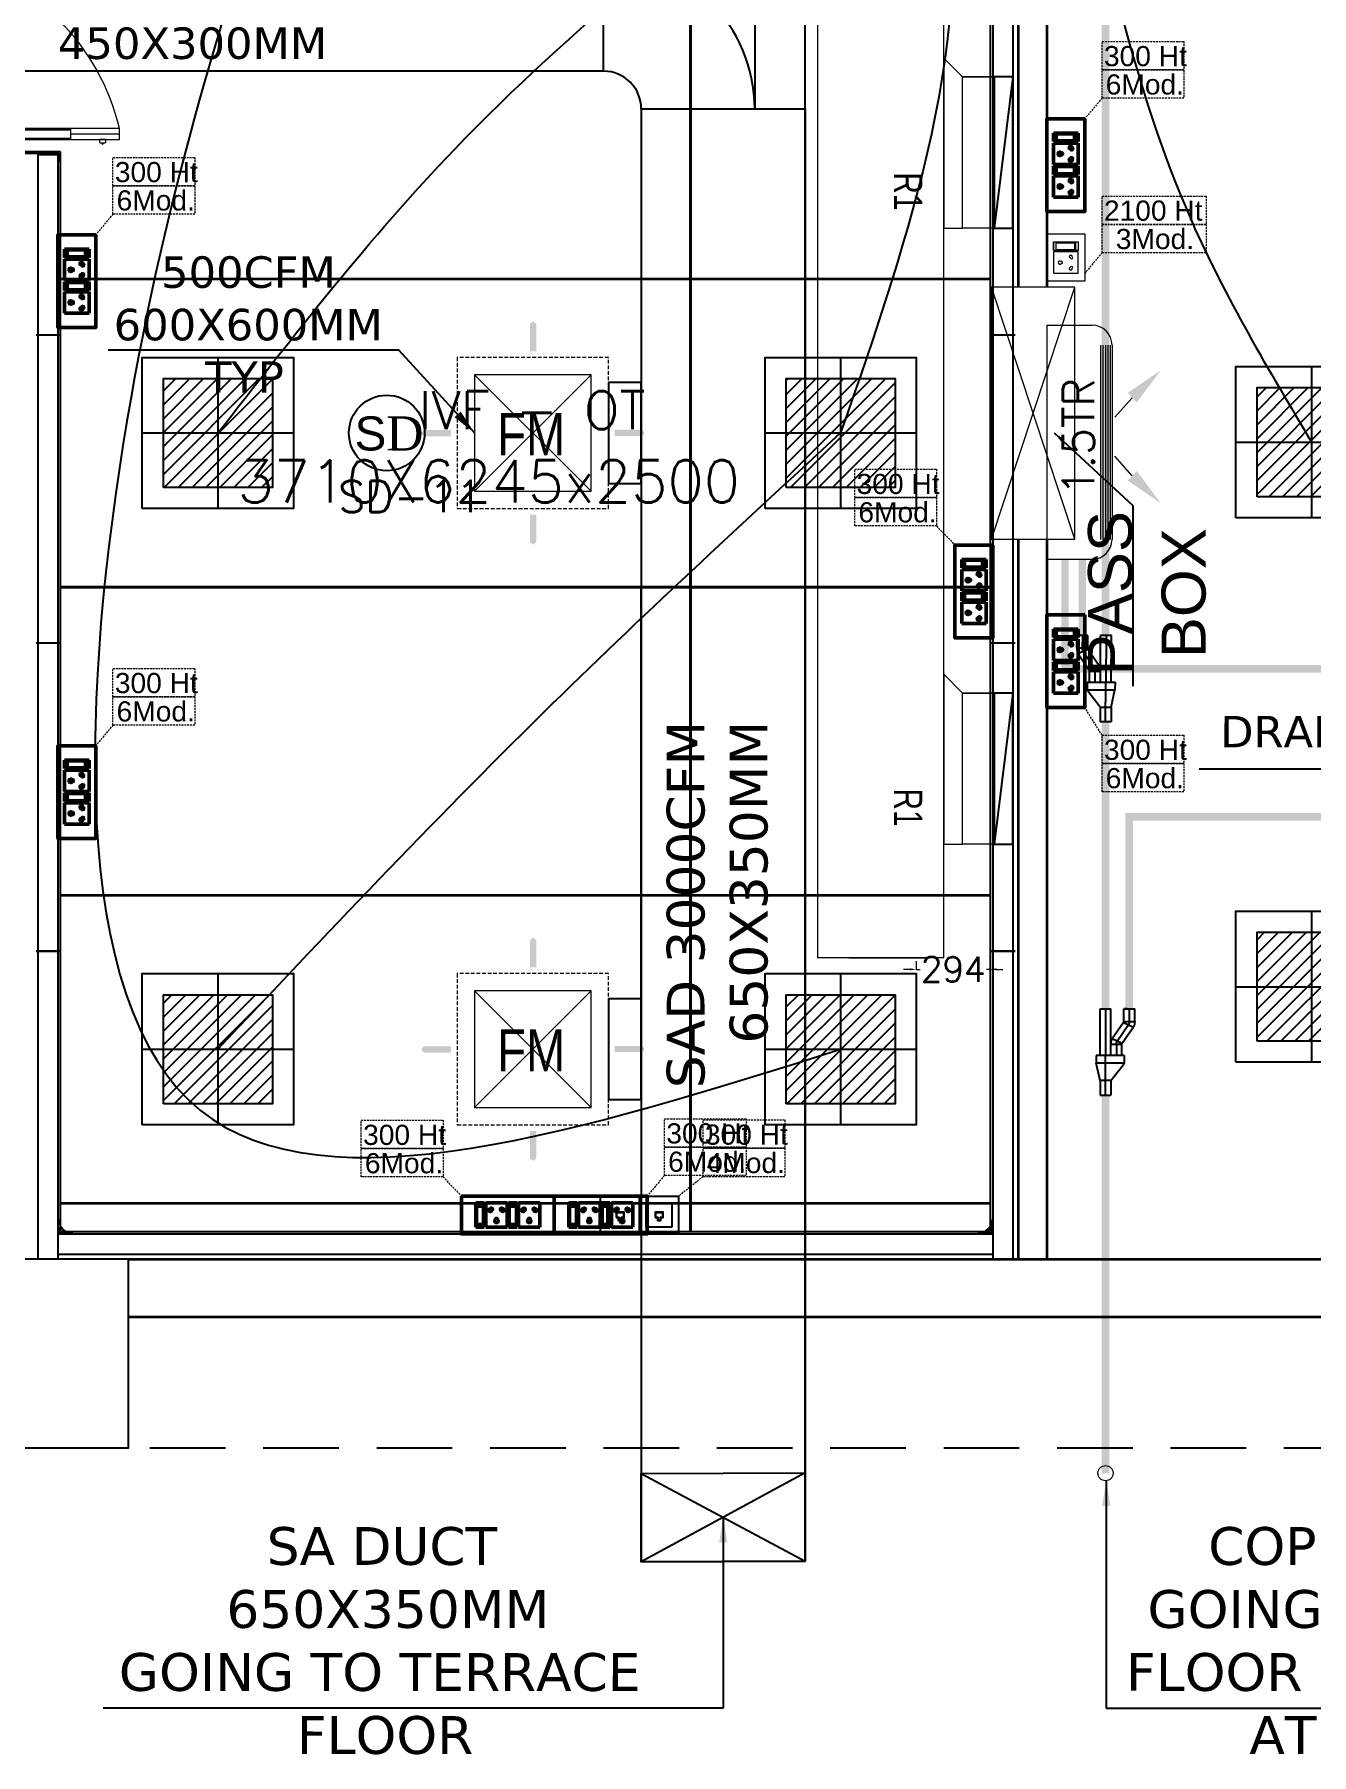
# Model space of a CAD drawing. Extents: x 3550807 to 4078732, y -628171 to -515859.
# Drawn here: x 3560170 to 3565239, y -540371 to -533543 of the extents above; entities that cross this region are included whole.
import ezdxf
from ezdxf.enums import TextEntityAlignment as Align

# ---------------------------------------------------------------- set-up
doc = ezdxf.new("R2010")
doc.units = 0
doc.header["$LTSCALE"] = 6
doc.header["$MEASUREMENT"] = 0
for name, pattern in [('1', [0]), ('CONTINU', [0]), ('DASHED', [0.75, 0.5, -0.25]), ('DASHED2', [0.375, 0.25, -0.125]), ('HIDDEN', [0.375, 0.25, -0.125])]:
    doc.linetypes.add(name, pattern=pattern)
doc.layers.get('0').update_dxf_attribs({"linetype": 'CONTINUOUS'})
doc.layers.get('Defpoints').update_dxf_attribs({"linetype": 'CONTINUOUS'})
for name, color, linetype, lineweight in [('0 Room description', 6, 'CONTINUOUS', 5), ('0 Room Dimensions', 7, 'CONTINUOUS', 0), ('1Y-JOINT', 1, 'CONTINUOUS', 25), ('Ahlada 50mm Ceiling Panels', 191, 'CONTINUOUS', 0), ('Ahlada Coving', 3, 'CONTINUOUS', 0), ('C-Section', 3, 'CONTINUOUS', 9), ('Double Leaf Door', 4, 'CONTINUOUS', 18), ('ELE. 2N0S OF 6-16 UPS SOCKETS', 191, 'CONTINUOUS', 15), ('FA-BELOW SMOKE DERECTOR', 1, 'CONTINUOUS', 25), ('M-VRF- CKT', 5, 'CONTINUOUS', 30), ('MEP_HVAC_RA_DUCT', 1, 'CONTINUOUS', 9), ('MEP_HVAC_RA_RAISERS', 3, 'CONTINUOUS', 0), ('MEP_HVAC_VRF_COPPER_PIPE', 6, 'CONTINUOUS', 9), ('Partition-80WP', 7, 'CONTINUOUS', 5), ('Supply Diffusers', 3, 'CONTINUOUS', 0), ('vrf', 6, 'CONTINUOUS', 30), ('WALL', 10, 'CONTINUOUS', 35), ('WIN', 151, 'CONTINUOUS', 9)]:
    doc.layers.add(name, color=color, linetype=linetype, lineweight=lineweight)
for name, color, linetype in [('80 mm Wall', 5, 'CONTINUOUS'), ('AC CKT-8', 110, 'CONTINUOUS'), ('AC-AHU', 7, 'CONTINUOUS'), ('Chajja', 7, 'CONTINUOUS'), ('COL', 5, 'CONTINUOUS'), ('DIM', 7, 'CONTINUOUS'), ('ELE.LAN POINT', 3, 'CONTINUOUS'), ('FA-FIRE TEXT', 7, 'CONTINUOUS'), ('HTL-COPPER PIPE', 6, 'CONTINUOUS'), ('HVAC_HI-WALL_1.5TR', 5, 'CONTINUOUS'), ('L -  ANGLE', 3, 'CONTINUOUS'), ('MEP_HVAC_DRAIN_PIPE', 7, 'CONTINUOUS'), ('MEP_HVAC_SUPPLY_AIR_DUCT', 3, 'CONTINUOUS'), ('MEP_HVAC_SUPPLY_DIFFUSER', 5, 'CONTINUOUS'), ('MEP_HVAC_TEXT', 7, 'CONTINUOUS'), ('TEXT', 5, 'CONTINUOUS')]:
    doc.layers.add(name, color=color, linetype=linetype)
doc.layers.add('CFT_LOOPING', color=7, linetype='1', lineweight=0, true_color=0xd6d600)
for name, color, linetype, true_color in [('ELE-42W EMERGENCY DOWN LIGHT', 7, 'CONTINUOUS', 0x608ec6), ('ELE-6A AC SOCKET', 7, 'CONTINUOUS', 0x00ceb6), ('ELE-LIGHTING WIRING', 7, 'CONTINUOUS', 0x63d7b6)]:
    doc.layers.add(name, color=color, linetype=linetype, true_color=true_color)
doc.styles.add('ARIAL', font='arial.ttf')
doc.styles.add('ARIEL', font='sanss___.ttf', dxfattribs={"width": 0.75})
doc.styles.add('PDF Times New Roman', font='times.ttf')
doc.styles.add('ROMAN', font='arial.ttf', dxfattribs={"width": 0.8})
doc.styles.add('ROMANS', font='romans.shx')
doc.styles.add('SIMPLEX', font='SIMPLEX')
doc.styles.get("Standard").update_dxf_attribs({"font": 'SIMPLEX'})
doc.styles.add('VERDANA', font='verdana.ttf')
doc.dimstyles.new('AEPL1', dxfattribs={"dimtxt": 100, "dimasz": 25, "dimexe": 1.25, "dimexo": 50, "dimtad": 0, "dimdec": 0, "dimtxsty": 'ROMANS', "dimcen": 2.5, "dimclrd": 250, "dimclre": 250, "dimadec": 0, "dimazin": 0, "dimtfac": 1, "dimtdec": 0, "dimtmove": 0, "dimatfit": 3, "dimfxl": 0, "dimlwd": 0, "dimlwe": 0, "dimarcsym": 0})
doc.dimstyles.new('TEXT', dxfattribs={"dimscale": 0, "dimtxt": 500, "dimasz": 100, "dimexe": 75, "dimexo": 100, "dimgap": 50, "dimtad": 0, "dimdec": 0, "dimzin": 0, "dimdsep": 46, "dimtxsty": 'ARIAL', "dimblk": 'OBLIQUE', "dimcen": 0.09, "dimdle": 100, "dimclrd": 256, "dimclre": 256, "dimclrt": 6, "dimadec": 0, "dimazin": 0, "dimtfac": 1, "dimtdec": 0, "dimtofl": 0, "dimtmove": 2, "dimatfit": 3, "dimfxl": 0, "dimfrac": 2, "dimtolj": 1, "dimtzin": 0, "dimarcsym": 0})

# ---------------------------------------------------------------- blocks, each defined once
blk = doc.blocks.new('_Oblique')
at = {"color": 0, "linetype": 'ByBlock', "lineweight": -2}
blk.add_line((-0.5, -0.5), (0.5, 0.5), dxfattribs=at)
blk = doc.blocks.new('1500x80')
at = {"layer": 'Double Leaf Door'}
for points in [[(99336.2, -25417.9), (99341.1, -25417.9), (99341.1, -25121.4), (99336.2, -25121.4)], [(99379.8, -25121.4), (99374.8, -25121.4), (99374.8, -25417.9), (99379.8, -25417.9)], [(100704.2, -25121.4), (100709.2, -25121.4), (100709.2, -25417.9), (100704.2, -25417.9)], [(100747.8, -25417.9), (100742.9, -25417.9), (100742.9, -25121.4), (100747.8, -25121.4)]]:
    blk.add_hatch(color=6, dxfattribs=at).paths.add_polyline_path(points)
at = {"layer": 'Double Leaf Door', "color": 8}
for p, q in [((99321.8, -24985.1), (99321.8, -25003.1)), ((99336.2, -24983.1), (99323.7, -24983.1)), ((99336.2, -25581.8), (99336.2, -24927.6)), ((99336.2, -24927.6), (99379.8, -24927.6)), ((99336.2, -24983.1), (99336.2, -25005)), ((99358, -25121.4), (99358, -24927.6)), ((99379.8, -24927.6), (99379.8, -25581.8)), ((100747.8, -24927.6), (100704.2, -24927.6)), ((100704.2, -24927.6), (100704.2, -25581.8)), ((100726, -25121.4), (100726, -24927.6)), ((100747.8, -25581.8), (100747.8, -24927.6)), ((100747.8, -24983.1), (100760.3, -24983.1)), ((100747.8, -24983.1), (100747.8, -25005)), ((100762.2, -24985.1), (100762.2, -25003.1)), ((99323.7, -25005), (99336.2, -25005)), ((100760.3, -25005), (100747.8, -25005)), ((99358, -25581.8), (99358, -25417.9)), ((100726, -25581.8), (100726, -25417.9)), ((99292, -25581.8), (99292, -25661.8)), ((99332.2, -25581.8), (99292, -25581.8)), ((99294, -25583.8), (99294, -25659.8)), ((99330.2, -25583.8), (99294, -25583.8)), ((99330.2, -25658.9), (99330.2, -25583.8)), ((99332.2, -25656.9), (99332.2, -25581.8)), ((99379.8, -25581.8), (99336.2, -25581.8)), ((100704.2, -25581.8), (100747.8, -25581.8)), ((100751.8, -25656.9), (100751.8, -25581.8)), ((100751.8, -25581.8), (100792, -25581.8)), ((100753.8, -25658.9), (100753.8, -25583.8)), ((100753.8, -25583.8), (100790, -25583.8)), ((100790, -25583.8), (100790, -25659.8)), ((100792, -25581.8), (100792, -25661.8)), ((99292, -25661.8), (99332.2, -25661.8)), ((99294, -25659.8), (99332.2, -25659.8)), ((99342.1, -25658.9), (99330.2, -25658.9)), ((99344.1, -25656.9), (99332.2, -25656.9)), ((99332.2, -25659.8), (99342.1, -25659.8)), ((99332.2, -25661.8), (99344.1, -25661.8)), ((99342.1, -25659.8), (99342.1, -25658.9)), ((99344.1, -25661.8), (99344.1, -25656.9)), ((100739.9, -25661.8), (100739.9, -25656.9)), ((100739.9, -25656.9), (100751.8, -25656.9)), ((100751.8, -25661.8), (100739.9, -25661.8)), ((100741.9, -25659.8), (100741.9, -25658.9)), ((100741.9, -25658.9), (100753.8, -25658.9)), ((100751.8, -25659.8), (100741.9, -25659.8)), ((100790, -25659.8), (100751.8, -25659.8)), ((100792, -25661.8), (100751.8, -25661.8))]:
    blk.add_line(p, q, dxfattribs=at)
at = {"layer": 'Double Leaf Door', "color": 6}
for p, q in [((99379.8, -25121.4), (99336.2, -25121.4)), ((99336.2, -25121.4), (99336.2, -25417.9)), ((99341.1, -25417.9), (99341.1, -25121.4)), ((99374.8, -25417.9), (99374.8, -25121.4)), ((99379.8, -25417.9), (99379.8, -25121.4)), ((100704.2, -25417.9), (100704.2, -25121.4)), ((100704.2, -25121.4), (100747.8, -25121.4)), ((100709.2, -25417.9), (100709.2, -25121.4)), ((100742.9, -25417.9), (100742.9, -25121.4)), ((100747.8, -25121.4), (100747.8, -25417.9)), ((99336.2, -25417.9), (99379.8, -25417.9)), ((100747.8, -25417.9), (100704.2, -25417.9))]:
    blk.add_line(p, q, dxfattribs=at)
at = {"layer": 'Double Leaf Door', "color": 6, "ltscale": 100}
for p, q in [((99374.8, -25121.4), (99374.8, -25417.9)), ((100709.2, -25121.4), (100709.2, -25417.9))]:
    blk.add_line(p, q, dxfattribs=at)
at = {"layer": 'Double Leaf Door', "color": 6}
for points in [[(99336.2, -25121.4), (99336.2, -25417.9), (99341.1, -25417.9), (99341.1, -25121.4), (99336.2, -25121.4)], [(99379.8, -25121.4), (99379.8, -25417.9), (99374.8, -25417.9), (99374.8, -25121.4), (99379.8, -25121.4)], [(100704.2, -25121.4), (100704.2, -25417.9), (100709.2, -25417.9), (100709.2, -25121.4), (100704.2, -25121.4)], [(100747.8, -25121.4), (100747.8, -25417.9), (100742.9, -25417.9), (100742.9, -25121.4), (100747.8, -25121.4)]]:
    blk.add_lwpolyline(points, dxfattribs=at)
at = {"layer": 'Double Leaf Door', "ltscale": 5000}
for points in [[(99336.2, -25121.4), (99336.2, -25417.9), (99341.1, -25417.9), (99341.1, -25121.4), (99336.2, -25121.4)], [(100747.8, -25121.4), (100747.8, -25417.9), (100742.9, -25417.9), (100742.9, -25121.4), (100747.8, -25121.4)]]:
    blk.add_lwpolyline(points, dxfattribs=at)
at = {"layer": 'Double Leaf Door', "color": 8}
for centre, radius, start, end in [((99321.8, -24994.1), 3.72, 90, 270), ((99323.7, -24985.1), 1.98, 90, 180), ((99175.8, -25796.3), 892.3, 13.90597, 76.78637), ((100908.2, -25796.3), 892.3, 103.21363, 166.09403), ((100760.3, -24985.1), 1.98, 0, 90), ((100762.2, -24994.1), 3.72, 270, 90), ((99323.7, -25003.1), 1.98, 180, 270), ((100760.3, -25003.1), 1.98, 270, 0)]:
    blk.add_arc(centre, radius, start, end, dxfattribs=at)
blk = doc.blocks.new('A010004 Mezz.F. Layout Plan$0$b & c')
at = {"layer": 'Ahlada Coving', "color": 3}
for p, q in [((-4.1, 40.9), (-5.7, 42.5)), ((-2.7, 7.8), (-3.7, 7.8)), ((-3.7, 7.8), (-2.7, 6)), ((4.9, 15.3), (-2.7, 7.8)), ((-2.7, 6), (5.7, 14.4)), ((8.7, 11.4), (0.3, 3)), ((0.3, 3), (2.1, 2)), ((2.1, 3), (9.7, 10.6)), ((2.1, 2), (2.1, 3)), ((36.9, 0), (35.3, 1.6))]:
    blk.add_line(p, q, dxfattribs=at)
blk.add_lwpolyline([(-5.7, 30.7), (-5.7, 5.7), (0, 0), (25, 0), (22.8, 1.5), (13.2, 1.5), (3.6, 4.5), (3.6, 1.5), (0.6, 1.5), (-4.2, 6.3), (-4.2, 9.3), (-1.2, 9.3), (-4.2, 18.9), (-4.2, 28.4), (-5.7, 30.7)], dxfattribs=at)
for radius, start, end in [(44, 181.9548, 220.5976), (42.5, 184.1661, 265.906), (44, 222.2286, 227.7746), (44, 229.4056, 268.1119)]:
    blk.add_arc((38.3, 44), radius, start, end, dxfattribs=at)
blk = doc.blocks.new('C SECTION')
at = {"layer": 'C-Section'}
for p, q in [((3564373.2, -608564.1), (3564778.2, -608564.1)), ((3564373.2, -608564.1), (3564373.2, -608595.1)), ((3564373.2, -608595.1), (3564374.2, -608595.1)), ((3564374.2, -608565.1), (3564777.2, -608565.1)), ((3564374.2, -608565.1), (3564374.2, -608595.1)), ((3564777.2, -608565.1), (3564777.2, -608595.1)), ((3564777.2, -608595.1), (3564778.2, -608595.1)), ((3564778.2, -608564.1), (3564778.2, -608595.1))]:
    blk.add_line(p, q, dxfattribs=at)
blk = doc.blocks.new('54W EME')
at = {"layer": 'ELE-42W EMERGENCY DOWN LIGHT'}
h = blk.add_hatch(dxfattribs=at)
h.set_pattern_fill('ANSI31', color=8, scale=312.5, style=0)
h.paths.add_polyline_path([(-216.4, -216.4), (-216.4, 216.4), (216.4, 216.4), (216.4, -216.4)])
for p, q in [((0, 300), (0, -300)), ((-300, 0), (300, 0))]:
    blk.add_line(p, q, dxfattribs=at)
for points in [[(-300, -300), (-300, 300), (300, 300), (300, -300)], [(-216.4, -216.4), (-216.4, 216.4), (216.4, 216.4), (216.4, -216.4)]]:
    blk.add_lwpolyline(points, close=True, dxfattribs=at)
blk = doc.blocks.new('6MODULE-UPS')
at = {"layer": 'ELE. 2N0S OF 6-16 UPS SOCKETS', "color": 223, "lineweight": 50}
for p, q in [((-5.7, 91.9), (-5.7, 19.7)), ((-5.7, 91.9), (-5.7, 19.7)), ((19.4, 91.9), (-5.7, 91.9)), ((-5.7, 91.9), (19.4, 91.9)), ((-3.6, 84), (-3.6, 27.6)), ((17.3, 84), (-3.6, 84)), ((17.3, 27.6), (17.3, 84)), ((19.4, 19.7), (19.4, 91.9)), ((23.6, 91.9), (86.9, 91.9)), ((23.6, 19.7), (23.6, 91.9)), ((86.9, 91.9), (86.9, 19.7)), ((91.1, 91.9), (91.1, 19.7)), ((91.1, 91.9), (91.1, 19.7)), ((116.2, 91.9), (91.1, 91.9)), ((91.1, 91.9), (116.2, 91.9)), ((93.2, 84), (93.2, 27.6)), ((114.1, 84), (93.2, 84)), ((114.1, 27.6), (114.1, 84)), ((116.2, 19.7), (116.2, 91.9)), ((120.4, 19.7), (120.4, 91.9)), ((120.4, 91.9), (183.6, 91.9)), ((183.6, 91.9), (183.6, 19.7)), ((-5.7, 19.7), (19.4, 19.7)), ((-3.6, 30.1), (17.3, 30.1)), ((-3.6, 27.6), (17.3, 27.6)), ((86.9, 19.7), (23.6, 19.7)), ((91.1, 19.7), (116.2, 19.7)), ((93.2, 30.1), (114.1, 30.1)), ((93.2, 27.6), (114.1, 27.6)), ((183.6, 19.7), (120.4, 19.7))]:
    blk.add_line(p, q, dxfattribs=at)
blk.add_lwpolyline([(-48.1, 0), (226, 0), (226, 111.6), (-48.1, 111.6)], close=True, dxfattribs=at)
for centre, radius, start, end in [((55.3, 73.6), 4.92, 307.1584, 232.8416), ((55.3, 68.7), 3.14, 161.4031, 18.5969), ((152, 73.6), 4.92, 307.1584, 232.8416), ((152, 68.7), 3.14, 161.4031, 18.5969), ((37.2, 41.7), 4.24, 5.2689, 272.51), ((40.6, 38.8), 3.42, 202.6838, 75.0951), ((69.9, 38.8), 3.42, 104.9049, 337.3162), ((73.3, 41.7), 4.24, 267.49, 174.7311), ((134, 41.7), 4.24, 5.2689, 272.51), ((137.3, 38.8), 3.42, 202.6838, 75.0951), ((166.7, 38.8), 3.42, 104.9049, 337.3162), ((170, 41.7), 4.24, 267.49, 174.7311)]:
    blk.add_arc(centre, radius, start, end, dxfattribs=at)
blk = doc.blocks.new('EQ2WE')
at = {"layer": 'ELE-6A AC SOCKET', "lineweight": 0}
for p, q in [((-98.7, 169.5), (-215.4, 169.5)), ((-215.4, 169.5), (-215.4, 36.3)), ((-98.7, 36.3), (-98.7, 169.5)), ((-91, 36.3), (-91, 169.5)), ((-91, 169.5), (-44.6, 169.5)), ((-44.6, 169.5), (-91, 169.5)), ((-87.1, 50.8), (-87.1, 155)), ((-87.1, 155), (-48.5, 155)), ((-48.5, 155), (-48.5, 50.8)), ((-44.6, 169.5), (-44.6, 36.3)), ((-44.6, 169.5), (-44.6, 36.3)), ((-215.4, 36.3), (-98.7, 36.3)), ((-44.6, 36.3), (-91, 36.3)), ((-48.5, 55.5), (-87.1, 55.5)), ((-48.5, 50.8), (-87.1, 50.8))]:
    blk.add_line(p, q, dxfattribs=at)
blk.add_lwpolyline([(0, 0), (-257.3, 0), (-257.3, 205.9), (0, 205.9)], close=True, dxfattribs=at)
for centre, radius, start, end in [((-157.1, 135.8), 9.08, 307.15837, 232.84163), ((-157.1, 126.7), 5.79, 161.40312, 18.59688), ((-190.3, 76.9), 7.83, 5.26891, 272.51003), ((-184.2, 71.6), 6.31, 202.68381, 75.09514), ((-130, 71.6), 6.31, 104.90486, 337.31619), ((-123.8, 76.9), 7.83, 267.48997, 174.73109)]:
    blk.add_arc(centre, radius, start, end, dxfattribs=at)
blk = doc.blocks.new('Voice')
at = {"layer": 'ELE.LAN POINT', "color": 6}
for points in [[(0, -31.8), (127.9, -31.8), (127.9, 92), (0, 92)], [(21.9, -10), (106, -10), (106, 70.1), (21.9, 70.1)], [(77.3, 21.4), (69.7, 21.4), (69.7, 11.7), (58.1, 11.7), (58.1, 21.4), (50.6, 21.4), (50.6, 38.7), (77.3, 38.7)], [(75.9, 22.8), (68.4, 22.8), (68.4, 13), (59.5, 13), (59.5, 22.8), (52, 22.8), (52, 37.4), (75.9, 37.4)]]:
    blk.add_lwpolyline(points, close=True, dxfattribs=at)
blk = doc.blocks.new('SMOKE DETECTOR')
at = {"layer": 'FA-BELOW SMOKE DERECTOR', "color": 7}
blk.add_circle((931028.7, -118293.9), 166, dxfattribs=at)
at = {"layer": 'FA-BELOW SMOKE DERECTOR', "insert": (930887.1, -118373), "char_height": 150, "attachment_point": 7, "style": 'PDF Times New Roman'}
blk.add_mtext('{\\fArial|b0|i0|c0|p34;S}D', dxfattribs=at)
blk = doc.blocks.new('FM3')
at = {"layer": 'Supply Diffusers'}
for p, q in [((234.6, -234.9), (-235.4, 235.1)), ((-235.4, -234.9), (234.6, 235.1))]:
    blk.add_line(p, q, dxfattribs=at)
at = {"layer": 'Supply Diffusers', "color": 7}
for points in [[(0.6, 451.1, 0, 150, 0), (0.6, 390.6, 25, 25, 0), (0.6, 330.1, 25, 25, 0)], [(-451.4, -0.9, 0, 150, 0), (-390.9, -0.9, 25, 25, 0), (-330.4, -0.9, 25, 25, 0)], [(450.6, 1.1, 0, 150, 0), (390.1, 1.1, 25, 25, 0), (329.6, 1.1, 25, 25, 0)], [(0.6, -450.9, 0, 150, 0), (0.6, -390.4, 25, 25, 0), (0.6, -329.9, 25, 25, 0)]]:
    blk.add_lwpolyline(points, format="xyseb", dxfattribs=at)
at = {"layer": 'Supply Diffusers', "linetype": 'DASHED', "ltscale": 5}
blk.add_lwpolyline([(-305.4, -304.9), (304.6, -304.9), (304.6, 305.1), (-305.4, 305.1)], close=True, dxfattribs=at)
at = {"layer": 'Supply Diffusers'}
blk.add_lwpolyline([(-235.4, -234.9), (234.6, -234.9), (234.6, 235.1), (-235.4, 235.1)], close=True, dxfattribs=at)
at = {"layer": 'Supply Diffusers', "style": 'ROMAN', "width": 0.8}
blk.add_text('FM', height=170, dxfattribs=at).set_placement((-144.4, -89.7))
blk = doc.blocks.new('SA DIFFUSER 600X600MM')
at = {"layer": 'Supply Diffusers', "color": 1, "xscale": 0.9836065573758823, "yscale": 0.9836065573758823, "zscale": 0.9836065573758823}
blk.add_blockref('FM3', (1302829.9, -127949.5, 14384.8), dxfattribs=at)
blk = doc.blocks.new('RAISER 400X400MM')
at = {"layer": 'MEP_HVAC_RA_RAISERS', "lineweight": 25}
blk.add_line((2003785.4, 80176.6), (2004185.4, 80126.6), dxfattribs=at)
blk.add_lwpolyline([(2004185.4, 80176.6), (2003785.4, 80176.6), (2003785.4, 80126.6), (2004185.4, 80126.6)], close=True, dxfattribs=at)
blk.add_lwpolyline([(2003985.4, 80105.8, 0, 44.3, 0), (2003985.4, 80054.1, 0, 0, 0), (2003985.4, 79969.7, 0, 0, 0), (2004052.1, 79969.7, 0, 0, 0), (2003868.7, 79926.8, 0, 0, 0), (2003970.3, 79926.8, 0, 0, 0), (2003970.3, 79863.1, 0, 0, 0)], format="xyseb", dxfattribs=at)
at = {"layer": 'MEP_HVAC_RA_RAISERS', "lineweight": 25, "insert": (2004037.9, 79936.9), "char_height": 75, "width": 116.101, "attachment_point": 1, "style": 'ARIEL'}
blk.add_mtext('R1', dxfattribs=at)
blk = doc.blocks.new('*D167')
at = {"layer": 'Defpoints', "color": 0, "linetype": 'ByBlock', "transparency": 16777216}
for p in [(3563669.8, -537270.8), (3563963.6, -537253.9), (3563963.6, -537270.8)]:
    blk.add_point(p, dxfattribs=at)
at = {"layer": 'L -  ANGLE', "color": 250, "linetype": 'ByBlock', "lineweight": 0, "transparency": 16777216}
for p, q in [((3563669.8, -537220.8), (3563669.8, -537252.6)), ((3563963.6, -537220.8), (3563963.6, -537252.6)), ((3563644.8, -537253.9), (3563619.8, -537253.9)), ((3563669.8, -537253.9), (3563685.1, -537253.9)), ((3563963.6, -537253.9), (3563948.3, -537253.9)), ((3563988.6, -537253.9), (3564013.6, -537253.9))]:
    blk.add_line(p, q, dxfattribs=at)
at = {"layer": 'L -  ANGLE', "color": 250, "linetype": 'ByBlock', "transparency": 16777216}
for points in [[(3563644.8, -537258), (3563644.8, -537249.7), (3563669.8, -537253.9)], [(3563988.6, -537249.7), (3563988.6, -537258), (3563963.6, -537253.9)]]:
    blk.add_solid(points, dxfattribs=at)
at = {"layer": 'L -  ANGLE', "color": 0, "linetype": 'ByBlock', "transparency": 16777216, "insert": (3563816.7, -537253.9), "char_height": 100, "attachment_point": 5, "style": 'ROMANS'}
blk.add_mtext('294', dxfattribs=at)
blk = doc.blocks.new('HI WALL SPLIT AC UNIT 1.5TR')
at = {"layer": 'HVAC_HI-WALL_1.5TR', "color": 7, "lineweight": 5}
for p, q in [((1295285.1, -129882.4), (1295362.7, -129951.6)), ((1295595, -129882.4), (1295517.4, -129951.6))]:
    blk.add_line(p, q, dxfattribs=at)
at = {"layer": 'HVAC_HI-WALL_1.5TR', "color": 5, "lineweight": 5}
for p, q in [((1295076, -129962.8), (1295847.5, -129962.8)), ((1294997.2, -130220.8), (1294997.2, -130041.6)), ((1295926.2, -130220.8), (1295926.2, -130041.6)), ((1294997.2, -130220.8), (1295926.2, -130220.8))]:
    blk.add_line(p, q, dxfattribs=at)
at = {"layer": 'HVAC_HI-WALL_1.5TR', "color": 8, "lineweight": 5}
for p, q in [((1295076, -129969.7), (1295847.5, -129969.7)), ((1295076, -129979), (1295847.5, -129979)), ((1295076, -129988.2), (1295847.5, -129988.2)), ((1295076, -129999.8), (1295847.5, -129999.8)), ((1295076, -130009), (1295847.5, -130009))]:
    blk.add_line(p, q, dxfattribs=at)
at = {"layer": 'HVAC_HI-WALL_1.5TR', "color": 5, "lineweight": 5}
for centre, start, end in [((1295076, -130041.6), 90, 180), ((1295847.5, -130041.6), 0, 90)]:
    blk.add_arc(centre, 78.8, start, end, dxfattribs=at)
at = {"layer": 'HVAC_HI-WALL_1.5TR', "color": 7, "lineweight": 5}
for points in [[(1295304, -129864.2), (1295266.2, -129900.6), (1295175.9, -129769)], [(1295576.1, -129864.2), (1295613.9, -129900.6), (1295704.2, -129769)]]:
    blk.add_solid(points, dxfattribs=at)
blk = doc.blocks.new('Y-JOINT')
at = {"layer": '1Y-JOINT', "extrusion": (7.0061e-12, -6.61628e-05, 1)}
for p, q in [((416463.1, -2757.4, 0), (416463.1, -2628.5, 0)), ((416463.1, -2628.5, 0), (416499.1, -2628.5, 0)), ((416499.1, -2757.4, 0), (416499.1, -2628.5, 0)), ((416579.1, -2646.1, 0), (416499.1, -2628.5, 0)), ((416463.1, -2646.1, 0), (416247.1, -2646.1, 0)), ((416247.1, -2646.1, 0), (416247.1, -2696.7, 0)), ((416247.1, -2671.4, 0), (416463.1, -2671.4, 0)), ((416463.1, -2696.7, 0), (416247.1, -2696.7, 0)), ((416310.3, -2755.2, 0), (416385.8, -2702.8, 0)), ((416408, -2748.2, 0), (416385.8, -2702.8, 0)), ((416411.9, -2747.3, 0), (416411.9, -2696.7, 0)), ((416463.1, -2696.7, 0), (416411.9, -2696.7, 0)), ((416579.1, -2696.7, 0), (416506, -2754.1, 0)), ((416306.4, -2756.1, 0), (416247.1, -2756.1, 0)), ((416247.1, -2771.6, 0), (416247.1, -2756.1, 0)), ((416247.1, -2756.1, 0), (416247.1, -2806.7, 0)), ((416247.1, -2781.4, 0), (416306.4, -2781.4, 0)), ((416306.4, -2756.1, 0), (416306.4, -2806.7, 0)), ((416310.3, -2755.2, 0), (416332.5, -2800.7, 0)), ((416321.4, -2777.9, 0), (416398.7, -2724.6, 0)), ((416332.5, -2800.7, 0), (416408, -2748.2, 0)), ((416411.9, -2722, 0), (416463.1, -2722, 0)), ((416463.1, -2747.3, 0), (416411.9, -2747.3, 0)), ((416463.1, -2757.4, 0), (416499.1, -2757.4, 0)), ((416306.4, -2806.7, 0), (416247.1, -2806.7, 0))]:
    blk.add_line(p, q, dxfattribs=at)
at = {"layer": '1Y-JOINT', "extrusion": (6.9964e-12, -6.61628e-05, 1)}
for p, q in [((416647.1, -2671.4, 0), (416463.1, -2671.4, 0)), ((416579.1, -2646.1, 0), (416647.1, -2646.1, 0)), ((416579.1, -2696.7, 0), (416647.1, -2696.7, 0)), ((416647.1, -2646.1, 0), (416647.1, -2696.7, 0))]:
    blk.add_line(p, q, dxfattribs=at)
at = {"layer": '1Y-JOINT'}
blk.add_line((416579.1, -2696.7, 0), (416579.1, -2646.1, 0), dxfattribs=at)
at = {"layer": '1Y-JOINT', "extrusion": (7.0061e-12, -6.61628e-05, 1)}
for centre, radius, start, end in [((416411.9, -2756.2, 0.2), 59.5, 90.00001, 116.0671), ((416306.4, -2747.3, 0.2), 8.85, 270.00001, 296.0671), ((416306.4, -2747.3, 0.2), 34.2, 270.00001, 296.0671), ((416411.9, -2756.2, 0.2), 34.2, 90.00001, 116.0671), ((416411.9, -2756.2, 0.2), 8.85, 90.00001, 116.0671), ((416499.1, -2748.6, 0.2), 8.85, 270.00001, 321.37887), ((416306.4, -2747.3, 0.2), 59.5, 270.00001, 296.0671)]:
    blk.add_arc(centre, radius, start, end, dxfattribs=at)
blk = doc.blocks.new('A$C4D743431')
at = {"layer": 'AC CKT-8', "xscale": 0.933787291884793, "yscale": 0.933787291884793, "zscale": 0.933787291884793, "rotation": 359.9999939263457}
blk.add_blockref('Y-JOINT', (-389059.7, 2494.6, 0), dxfattribs=at)
blk = doc.blocks.new('G$C4406566D')
at = {"layer": 'M-VRF- CKT', "xscale": 0.8031807735897878, "yscale": 0.8031807735897878, "zscale": 0.8031807735897878, "rotation": 180}
blk.add_blockref('A$C4D743431', (-224.2, -88.8, 0), dxfattribs=at)
blk.add_blockref('A$C4D743431', (-224.2, -88.8, 0), dxfattribs=at)
blk = doc.blocks.new('G$C186CAD5F')
at = {"layer": 'vrf', "color": 3, "xscale": 8.96419313933734, "yscale": 8.96419313933734, "zscale": 8.96419313933734, "rotation": 270.0000005682937}
blk.add_blockref('G$C4406566D', (796, -2010, 0), dxfattribs=at)
blk = doc.blocks.new('1232')
at = {"layer": '80 mm Wall', "ltscale": 500}
for p, q in [((-19250, 5925.2), (-19250, -519.8)), ((-19170, 5925.2), (-19170, -519.8)), ((-23040, 3865.2), (-23040, -519.8)), ((-22960, 3865.2), (-22960, -519.8)), ((-22960, -419.8), (-19250, -419.8)), ((-22960, -499.8), (-19250, -499.8))]:
    blk.add_line(p, q, dxfattribs=at)
at = {"layer": '80 mm Wall', "color": 8, "ltscale": 500}
blk.add_line((-23040, 3865.2), (-22960, 3865.2), dxfattribs=at)
at = {"layer": 'Ahlada 50mm Ceiling Panels', "linetype": 'ByBlock', "lineweight": -2}
for p, q in [((-20450.5, -409.8), (-20450.5, 5815.2)), ((-20447.5, -409.8), (-20447.5, 5815.2)), ((-19260, 5815.2), (-19260, -409.8)), ((-22950, -409.8), (-22950, 3875.2)), ((-22950, 3372.2), (-19260, 3372.2)), ((-22950, 3369.2), (-19260, 3369.2)), ((-22950, 2149.2), (-19260, 2149.2)), ((-22950, 2146.2), (-19260, 2146.2)), ((-22950, 926.2), (-19260, 926.2)), ((-22950, 923.2), (-19260, 923.2)), ((-22950, -296.8), (-19260, -296.8)), ((-22950, -299.8), (-19260, -299.8)), ((-22950, -409.8), (-19260, -409.8))]:
    blk.add_line(p, q, dxfattribs=at)
at = {"layer": 'Ahlada 50mm Ceiling Panels', "color": 8, "linetype": 'ByBlock', "lineweight": -2}
blk.add_line((-22950, 3875.2), (-23360, 3875.2), dxfattribs=at)
at = {"layer": 'Chajja', "color": 8, "linetype": 'HIDDEN', "ltscale": 200}
blk.add_line((-27545, -1269.8), (-5030, -1269.8), dxfattribs=at)
at = {"layer": 'COL', "color": 8}
blk.add_lwpolyline([(-23350, -1269.8), (-22680, -1269.8), (-22680, -519.8), (-23350, -519.8)], close=True, dxfattribs=at)
at = {"layer": 'Partition-80WP', "ltscale": 0.5}
for p, q in [((-22951, 3149.3, -92016.4), (-23046.3, 3149.3, -92016.4)), ((-22951, 3146.3, -92016.4), (-23046.3, 3146.3, -92016.4)), ((-19161, 3149.3, -92016.4), (-19256.3, 3149.3, -92016.4)), ((-19161, 3146.3, -92016.4), (-19256.3, 3146.3, -92016.4)), ((-22951, 1926.3, -92016.4), (-23046.3, 1926.3, -92016.4)), ((-22951, 1923.3, -92016.4), (-23046.3, 1923.3, -92016.4)), ((-19161, 1926.3, -92016.4), (-19256.3, 1926.3, -92016.4)), ((-19161, 1923.3, -92016.4), (-19256.3, 1923.3, -92016.4)), ((-22951, 703.3, -92016.4), (-23046.3, 703.3, -92016.4)), ((-22951, 700.3, -92016.4), (-23046.3, 700.3, -92016.4)), ((-19161, 703.3, -92016.4), (-19256.3, 703.3, -92016.4)), ((-19161, 700.3, -92016.4), (-19256.3, 700.3, -92016.4))]:
    blk.add_line(p, q, dxfattribs=at)
at = {"layer": 'WALL', "color": 8, "linetype": 'ByBlock'}
for p, q in [((-19150, 5925.2), (-19150, 3337.7)), ((-19035, 5925.2), (-19035, 3337.7)), ((-19150, 2337.7), (-19150, -519.8)), ((-19035, 2337.7), (-19035, -519.8)), ((-22680, -519.8), (-17505, -519.8)), ((-22680, -749.8), (-17505, -749.8))]:
    blk.add_line(p, q, dxfattribs=at)
at = {"layer": 'WIN', "color": 8, "linetype": 'Continuous'}
for p, q in [((-18924.8, 2337.7), (-19254.8, 3337.7)), ((-19254.8, 2337.7), (-18924.8, 3337.7))]:
    blk.add_line(p, q, dxfattribs=at)
at = {"layer": 'WIN', "linetype": 'Continuous'}
blk.add_lwpolyline([(-19254.8, 2337.7), (-18924.8, 2337.7), (-18924.8, 3337.7), (-19254.8, 3337.7)], close=True, dxfattribs=at)
at = {"layer": 'Ahlada Coving', "ltscale": 500, "yscale": 1.418185559101401, "zscale": 1.418185559101401}
for p, xscale in [((-22952, -419.8), 1.418185559101401), ((-19258, -419.8), -1.418185559101401)]:
    blk.add_blockref('A010004 Mezz.F. Layout Plan$0$b & c', p, dxfattribs=dict(at, xscale=xscale))
at = {"layer": 'C-Section', "color": 8}
blk.add_blockref('C SECTION', (-3587736, 612433.4), dxfattribs=at)
at = {"layer": 'Double Leaf Door', "color": 8, "rotation": 270}
blk.add_blockref('1500x80', (2211.8, 104672.2), dxfattribs=at)
at = {"layer": '0 Room description', "color": 8, "style": 'SIMPLEX'}
blk.add_text('IVF - OT', height=150, dxfattribs=at).set_placement((-21078.7, 2850, -1610551), align=Align.MIDDLE)
at = {"layer": '0 Room Dimensions', "color": 8, "lineweight": 0, "style": 'SIMPLEX'}
blk.add_text('3710X6245x2500', height=168, dxfattribs=at).set_placement((-22247.3, 2483.3, 241159.2))
at = {"layer": 'DIM', "color": 8, "linetype": 'Continuous', "insert": (-18637.6, 2123.3), "char_height": 175, "width": 1149.25, "attachment_point": 5, "rotation": 90, "style": 'ARIAL'}
blk.add_mtext('PASS BOX', dxfattribs=at)
at = {"layer": 'WIN', "color": 8, "linetype": 'Continuous'}
blk.add_leader([(-19006.3, 2760.3), (-18694.8, 2471.8), (-18694.8, 1754)], dimstyle='TEXT', override={"dimscale": 1, "dimtxt": 200, "dimasz": 50, "dimfxl": 0.18}, dxfattribs=at)

msp = doc.modelspace()

# ---------------------------------------------------------------- linework, layer by layer
at = {"layer": 'CFT_LOOPING', "color": 7, "linetype": 'DASHED2', "ltscale": 5}
for p, q in [((3564407.2, -533795.7), (3564338.6, -533877.6)), ((3560482.2, -534256.1), (3560413.6, -534338.1)), ((3564407.2, -534409.1), (3564338.6, -534491.1)), ((3563750.5, -535493.9), (3563823.6, -535570)), ((3564407.2, -536324.3), (3564338.6, -536214.8)), ((3560482.2, -536284.3), (3560413.6, -536366.3)), ((3561792.1, -538077.7), (3561865.1, -538153.8)), ((3562670.7, -538071.8), (3562602.1, -538153.8)), ((3562823.7, -538076.8), (3562726.9, -538153.8))]:
    msp.add_line(p, q, dxfattribs=at)
for points in [[(3564407.2, -533570.7), (3564732, -533570.7), (3564732, -533683.2), (3564407.2, -533683.2)], [(3564407.2, -533683.2), (3564732, -533683.2), (3564732, -533795.7), (3564407.2, -533795.7)], [(3560482.2, -534031.1), (3560807, -534031.1), (3560807, -534143.6), (3560482.2, -534143.6)], [(3560482.2, -534143.6), (3560807, -534143.6), (3560807, -534256.1), (3560482.2, -534256.1)], [(3564407.2, -534184.1), (3564819.8, -534184.1), (3564819.8, -534296.6), (3564407.2, -534296.6)], [(3564407.2, -534296.6), (3564819.8, -534296.6), (3564819.8, -534409.1), (3564407.2, -534409.1)], [(3563425.7, -535268.9), (3563750.5, -535268.9), (3563750.5, -535381.4), (3563425.7, -535381.4)], [(3563425.7, -535381.4), (3563750.5, -535381.4), (3563750.5, -535493.9), (3563425.7, -535493.9)], [(3560482.2, -536059.3), (3560807, -536059.3), (3560807, -536171.8), (3560482.2, -536171.8)], [(3560482.2, -536171.8), (3560807, -536171.8), (3560807, -536284.3), (3560482.2, -536284.3)], [(3564407.2, -536324.3), (3564732, -536324.3), (3564732, -536436.8), (3564407.2, -536436.8)], [(3564407.2, -536436.8), (3564732, -536436.8), (3564732, -536549.3), (3564407.2, -536549.3)], [(3561467.2, -537852.7), (3561792.1, -537852.7), (3561792.1, -537965.2), (3561467.2, -537965.2)], [(3562670.7, -537846.8), (3562995.5, -537846.8), (3562995.5, -537959.3), (3562670.7, -537959.3)], [(3562823.7, -537851.8), (3563148.5, -537851.8), (3563148.5, -537964.3), (3562823.7, -537964.3)], [(3561467.2, -537965.2), (3561792.1, -537965.2), (3561792.1, -538077.7), (3561467.2, -538077.7)], [(3562670.7, -537959.3), (3562995.5, -537959.3), (3562995.5, -538071.8), (3562670.7, -538071.8)], [(3562823.7, -537964.3), (3563148.5, -537964.3), (3563148.5, -538076.8), (3562823.7, -538076.8)]]:
    msp.add_lwpolyline(points, close=True, dxfattribs=at)
at = {"layer": 'ELE-LIGHTING WIRING', "color": 254, "linetype": 'ByBlock', "true_color": 0xdebad0}
for points in [[(3563618.1, -532183.8), (3563778.1, -532767.5), (3563369.8, -535124.8)], [(3564292.2, -532598), (3564763.3, -534285.6), (3565238.6, -535161.2)], [(3561173.6, -532678.8), (3560537.8, -535077.3), (3560829.9, -537814.3), (3563369.8, -537570.8)], [(3560898.6, -535124.8), (3561838.5, -533997.7), (3563369.8, -532678.8)], [(3563369.8, -535124.8), (3562189.2, -536235.8), (3560898.6, -537570.8)]]:
    msp.add_spline(points, degree=3, dxfattribs=at)
at = {"layer": 'MEP_HVAC_DRAIN_PIPE', "linetype": 'ByBlock', "const_width": 30}
msp.add_lwpolyline([(3564260.1, -535625.8), (3564260.1, -536061.1), (3568336.3, -536061.1), (3568336.3, -538252.5), (3568598.5, -538252.5)], dxfattribs=at)
at = {"layer": 'MEP_HVAC_RA_DUCT', "linetype": 'ByBlock', "elevation": -14384.8}
for points in [[(3563278.6, -537207.8), (3563278.6, -533288.8)], [(3563778.6, -537207.8), (3563778.6, -533288.8)], [(3563778.6, -534311.6), (3563853.6, -534311.6), (3563853.6, -533711.6), (3563778.6, -533636.6)], [(3563778.6, -536757.6), (3563853.6, -536757.6), (3563853.6, -536157.6), (3563778.6, -536082.6)], [(3563778.6, -537207.8), (3563278.6, -537207.8)]]:
    msp.add_lwpolyline(points, dxfattribs=at)
at = {"layer": 'MEP_HVAC_RA_DUCT', "linetype": 'ByBlock'}
for points in [[(3563778.6, -534311.6), (3563853.6, -534311.6), (3563853.6, -533711.6), (3563778.6, -533636.6)], [(3563853.6, -533711.6), (3563978.6, -533711.6), (3563978.6, -534311.6), (3563853.6, -534311.6)], [(3563778.6, -536757.6), (3563853.6, -536757.6), (3563853.6, -536157.6), (3563778.6, -536082.6)], [(3563853.6, -536157.6), (3563978.6, -536157.6), (3563978.6, -536757.6), (3563853.6, -536757.6)]]:
    msp.add_lwpolyline(points, close=True, dxfattribs=at)
for points in [[(3563978.6, -533711.6), (3563853.6, -533711.6)], [(3563978.6, -534311.6), (3563853.6, -534311.6)], [(3563978.6, -536157.6), (3563853.6, -536157.6)], [(3563978.6, -536757.6), (3563853.6, -536757.6)], [(3563403.6, -537207.8), (3563703.6, -537207.8)]]:
    msp.add_lwpolyline(points, dxfattribs=at)
at = {"layer": 'MEP_HVAC_SUPPLY_AIR_DUCT', "linetype": 'ByBlock'}
for points in [[(3563228.6, -533838.7), (3563228.6, -533838.7), (3563228.6, -532361.1), (3563028.6, -532361.1), (3563028.6, -533838.7)], [(3562428.6, -533688.7), (3562428.6, -533238.7)], [(3562578.6, -537622.8), (3562579.2, -533838.7)], [(3562578.6, -533838.7), (3562578.6, -539605.2), (3563228.6, -539602.7), (3563228.6, -533838.7)], [(3562579.2, -533838.7), (3562578.6, -533838.7)], [(3562578.6, -533838.7), (3563228.6, -533838.7)]]:
    msp.add_lwpolyline(points, dxfattribs=at)
msp.add_lwpolyline([(3562428.6, -533688.5), (3558878.6, -533688.5, 0.414214), (3558728.6, -533838.5), (3558728.6, -537980.8)], format="xyb", dxfattribs=at)
at = {"layer": 'MEP_HVAC_SUPPLY_AIR_DUCT', "linetype": 'ByBlock', "elevation": -14384.8}
for points in [[(3562578.6, -533838.7), (3562578.6, -539605.2)], [(3563228.6, -533838.7), (3563228.6, -539602.7)], [(3563228.6, -539252.7), (3562578.6, -539605.2)], [(3562578.6, -539255.2), (3563228.6, -539602.7)]]:
    msp.add_lwpolyline(points, dxfattribs=at)
at = {"layer": 'MEP_HVAC_SUPPLY_AIR_DUCT', "linetype": 'ByBlock'}
for points, elevation in [([(3562448.6, -535324.8), (3562578.6, -535324.8), (3562578.6, -534924.8), (3562448.6, -534924.8)], 0), ([(3562578.6, -539605.2), (3562578.6, -539255.2), (3563228.6, -539252.7), (3563228.6, -539602.7)], -14384.8)]:
    msp.add_lwpolyline(points, close=True, dxfattribs=dict(at, elevation=elevation))
msp.add_lwpolyline([(3562448.6, -537770.8), (3562578.6, -537770.8), (3562578.6, -537370.8), (3562448.6, -537370.8)], close=True, dxfattribs=at)
for radius in [600, 150]:
    msp.add_arc((3562428.6, -533838.7), radius, 0, 90, dxfattribs=at)
at = {"layer": 'MEP_HVAC_VRF_COPPER_PIPE', "color": 6, "linetype": 'ByBlock', "const_width": 30}
for points in [[(3564421, -535929), (3564421, -532654.4), (3567223.4, -532654.4)], [(3564421, -537410.6), (3564421, -536271)], [(3564421, -539253.8), (3564421, -537752.6)]]:
    msp.add_lwpolyline(points, dxfattribs=at)
for points, elevation in [([(3564328.9, -535928.5), (3564328.9, -535625.8)], 0), ([(3567720.8, -536648.5), (3564515.1, -536648.5), (3564515.1, -537410.6)], -50615.4)]:
    msp.add_lwpolyline(points, dxfattribs=dict(at, elevation=elevation))
at = {"layer": 'MEP_HVAC_VRF_COPPER_PIPE', "linetype": 'ByBlock'}
msp.add_circle((3564421, -539253.8), 30, dxfattribs=at)

# ---------------------------------------------------------------- block references
at = {"linetype": 'ByBlock'}
msp.add_blockref('1232', (3583223.6, -537884), dxfattribs=at)
at = {"layer": 'ELE-42W EMERGENCY DOWN LIGHT', "linetype": 'ByBlock'}
for p in [(3560898.6, -535124.8), (3563369.8, -535124.8), (3565238.6, -535161.2), (3565238.6, -537322.8), (3560898.6, -537570.8), (3563369.8, -537570.8)]:
    msp.add_blockref('54W EME', p, dxfattribs=at)
at = {"layer": 'ELE-6A AC SOCKET', "color": 254, "linetype": 'ByBlock', "true_color": 0xdebad0, "xscale": 0.7286145446852714, "yscale": 0.7286145446852714, "zscale": 0.7286145446852714, "rotation": 90}
msp.add_blockref('EQ2WE', (3564338.6, -534334.1), dxfattribs=at)
at = {"layer": 'ELE. 2N0S OF 6-16 UPS SOCKETS', "xscale": -1.344445831101533, "yscale": 1.344445831101533, "zscale": 1.344445831101533}
for p, rotation in [((3564338.6, -533942.3), 89.99999999999935), ((3560413.6, -534402.7), 89.99999999999935), ((3563973.6, -535634.6), 89.99999999999935), ((3564338.6, -535910.9), 89.99999999999935), ((3560413.6, -536430.9), 89.99999999999935), ((3561929.7, -538153.8), 180), ((3562298.2, -538153.8), 180)]:
    msp.add_blockref('6MODULE-UPS', p, dxfattribs=dict(at, rotation=rotation))
at = {"layer": 'ELE.LAN POINT', "color": 7, "xscale": -1.211286963933217, "yscale": 1.211286963933217, "zscale": 1.211286963933217}
for p in [(3562572, -538265.2), (3562726.9, -538265.2)]:
    msp.add_blockref('Voice', p, dxfattribs=at)
at = {"layer": 'FA-BELOW SMOKE DERECTOR', "color": 6, "xscale": 0.9035551315104862, "yscale": 0.9035551315104862, "zscale": 0.9035551315104862}
msp.add_blockref('SMOKE DETECTOR', (2720332.9, -428239.7), dxfattribs=at)
at = {"layer": 'HTL-COPPER PIPE', "yscale": 0.1271654228864588, "zscale": 0.1271654228864588}
for p, xscale, rotation in [((3564421, -536271), 0.1271654228864588, 179.6773938823636), ((3564421, -537752.6), -0.1271654228864588, 180)]:
    msp.add_blockref('G$C186CAD5F', p, dxfattribs=dict(at, xscale=xscale, rotation=rotation))
at = {"layer": 'HVAC_HI-WALL_1.5TR', "rotation": 270}
msp.add_blockref('HI WALL SPLIT AC UNIT 1.5TR', (3694409.4, 760300.4), dxfattribs=at)
at = {"layer": 'MEP_HVAC_RA_RAISERS', "xscale": 1.5, "yscale": 1.5, "zscale": 1.5, "rotation": 270}
for p in [(3443788.6, 2471966.5), (3443788.6, 2469520.5)]:
    msp.add_blockref('RAISER 400X400MM', p, dxfattribs=at)
at = {"layer": 'MEP_HVAC_SUPPLY_DIFFUSER'}
for p in [(2259319.1, -407175.4, -14384.8), (2259319.1, -409621.4, -14384.8)]:
    msp.add_blockref('SA DIFFUSER 600X600MM', p, dxfattribs=at)

# ---------------------------------------------------------------- texts
at = {"layer": 'FA-FIRE TEXT', "color": 200, "linetype": 'CONTINU', "insert": (3561376.2, -535314.5), "char_height": 125, "width": 349.838, "attachment_point": 1, "style": 'ROMANS'}
msp.add_mtext('{\\C256;SD-11\\P}', dxfattribs=at)
at = {"layer": 'MEP_HVAC_TEXT', "color": 0, "linetype": 'ByBlock', "style": 'VERDANA'}
for s, insert, char_height, width, attachment_point, rotation in [('1500CFM\\P450X300MM ', (3561331.8, -533306.7), 125, 1072.158, 3, 0.00688), ('\\pi206.49516;500CFM\\P\\pi18.53344;600X600MM\\P\\pi380.9411;TYP', (3560466.6, -534423.5, 1610551), 125, 1072.158, 1, 359.99312), ('{\\C3;SAD} 3000CFM\\P650X350MM', (3562679.4, -536267.2, 0), 150, 1488.576, 3, 90.00688), ('\\pi736.88506;{\\C3;SA} DUCT\\P\\pi576.96229;650X350MM\\P\\pi150.48479;GOING TO TERRACE \\P\\pi856.86491;FLOOR', (3560355.2, -539467.6, 0), 150, 2396.033, 1, 359.99312), ('\\pi391.50225;{\\C6;COPPER\\C256; PIPING \\P\\pi150.48479;GOING TO TERRACE \\P\\pi65.15907;FLOOR ODU LOCATED \\P\\pi554.69903;AT TERRACE}', (3564437, -539467.6, 0), 150, 2396.033, 1, 359.99312)]:
    msp.add_mtext(s, dxfattribs=dict(at, insert=insert, char_height=char_height, width=width, attachment_point=attachment_point, rotation=rotation))
at = {"layer": 'MEP_HVAC_TEXT', "color": 0, "char_height": 125, "width": 1718.699, "attachment_point": 3, "style": 'VERDANA'}
for s, insert, rotation in [('{\\Fromans|c0;\\C256;1.5TR}', (3564251.1, -534906.9), 89.99312), ('{\\C256;DRAIN PIPE}', (3565843.7, -536247.8), 359.99312)]:
    msp.add_mtext(s, dxfattribs=dict(at, insert=insert, rotation=rotation))
at = {"layer": 'TEXT', "color": 7, "char_height": 80, "attachment_point": 1}
for s, insert, width in [('\\A1;{\\fArial|b0|i0|c0|p34;300 Ht\\P}', (3564414.6, -533588.8), 8957.987), ('\\A1;{\\fArial|b0|i0|c0|p34;6Mod.\\P}', (3564421.6, -533701.3), 352.575), ('\\A1;{\\fArial|b0|i0|c0|p34;300 Ht\\P}', (3560489.6, -534049.2), 8957.987), ('\\A1;{\\fArial|b0|i0|c0|p34;6Mod.\\P}', (3560496.6, -534161.7), 352.575), ('\\A1;{\\fArial|b0|i0|c0|p34;2100 Ht}', (3564414.6, -534202.2), 8957.987), ('\\A1;{\\fArial|b0|i0|c0|p34;3Mod.}', (3564461.7, -534314.7), 352.575), ('\\A1;{\\fArial|b0|i0|c0|p34;300 Ht\\P}', (3563433.2, -535287), 8957.987), ('\\A1;{\\fArial|b0|i0|c0|p34;6Mod.\\P}', (3563440.2, -535399.5), 352.575), ('\\A1;{\\fArial|b0|i0|c0|p34;300 Ht\\P}', (3560489.6, -536077.4), 8957.987), ('\\A1;{\\fArial|b0|i0|c0|p34;6Mod.\\P}', (3560496.6, -536189.9), 352.575), ('\\A1;{\\fArial|b0|i0|c0|p34;300 Ht\\P}', (3564414.6, -536342.4), 8957.987), ('\\A1;{\\fArial|b0|i0|c0|p34;6Mod.\\P}', (3564421.6, -536454.9), 352.575), ('\\A1;{\\fArial|b0|i0|c0|p34;300 Ht\\P}', (3561474.7, -537870.8), 8957.987), ('\\A1;{\\fArial|b0|i0|c0|p34;300 Ht\\P}', (3562678.1, -537864.9), 8957.987), ('\\A1;{\\fArial|b0|i0|c0|p34;300 Ht\\P}', (3562831.1, -537869.9), 8957.987), ('\\A1;{\\fArial|b0|i0|c0|p34;6Mod.\\P}', (3561481.7, -537983.3), 352.575), ('\\A1;{\\fArial|b0|i0|c0|p34;6Mod.\\P}', (3562685.1, -537977.4), 352.575), ('\\A1;{\\fArial|b0|i0|c0|p34;4Mod.\\P}', (3562838.1, -537982.4), 352.575)]:
    msp.add_mtext(s, dxfattribs=dict(at, insert=insert, width=width))

# ---------------------------------------------------------------- dimensions: what is measured, and where the dimension line sits
at = {"layer": 'L -  ANGLE', "linetype": 'ByBlock'}
dim = msp.add_linear_dim(base=(3563963.6, -537253.9), p1=(3563669.8, -537270.8), p2=(3563963.6, -537270.8), dimstyle='AEPL1', dxfattribs=at)
dim.commit()
dim.dimension.update_dxf_attribs({"geometry": '*D167', "text_midpoint": (3563816.7, -537253.9)})

# ---------------------------------------------------------------- leaders
at = {"layer": 'AC-AHU', "linetype": 'ByBlock'}
msp.add_leader([(3566012.2, -536061.1), (3566012.2, -536459), (3564792.2, -536459)], dimstyle='TEXT', override={"dimscale": 1, "dimtxt": 200, "dimasz": 100}, dxfattribs=at)
at = {"layer": 'MEP_HVAC_TEXT', "linetype": 'ByBlock'}
for points, override in [([(3561917.4, -535124.8, 1610551), (3561616.1, -534796.3, 1610551), (3560462.7, -534796.3, 1610551)], {"dimscale": 1, "dimtxt": 200, "dimasz": 100}), ([(3564423.7, -539283.8, -14384.8), (3564423.7, -540186.8, -14384.8), (3566698.5, -540186.8, -14384.8)], {"dimscale": 1, "dimtxt": 200}), ([(3562903.9, -539428.8, -14384.8), (3562903.9, -540186.8, -14384.8), (3560442.9, -540186.8, -14384.8)], {"dimscale": 1, "dimtxt": 200})]:
    msp.add_leader(points, dimstyle='TEXT', override=override, dxfattribs=at)

doc.saveas('drawing.dxf')
